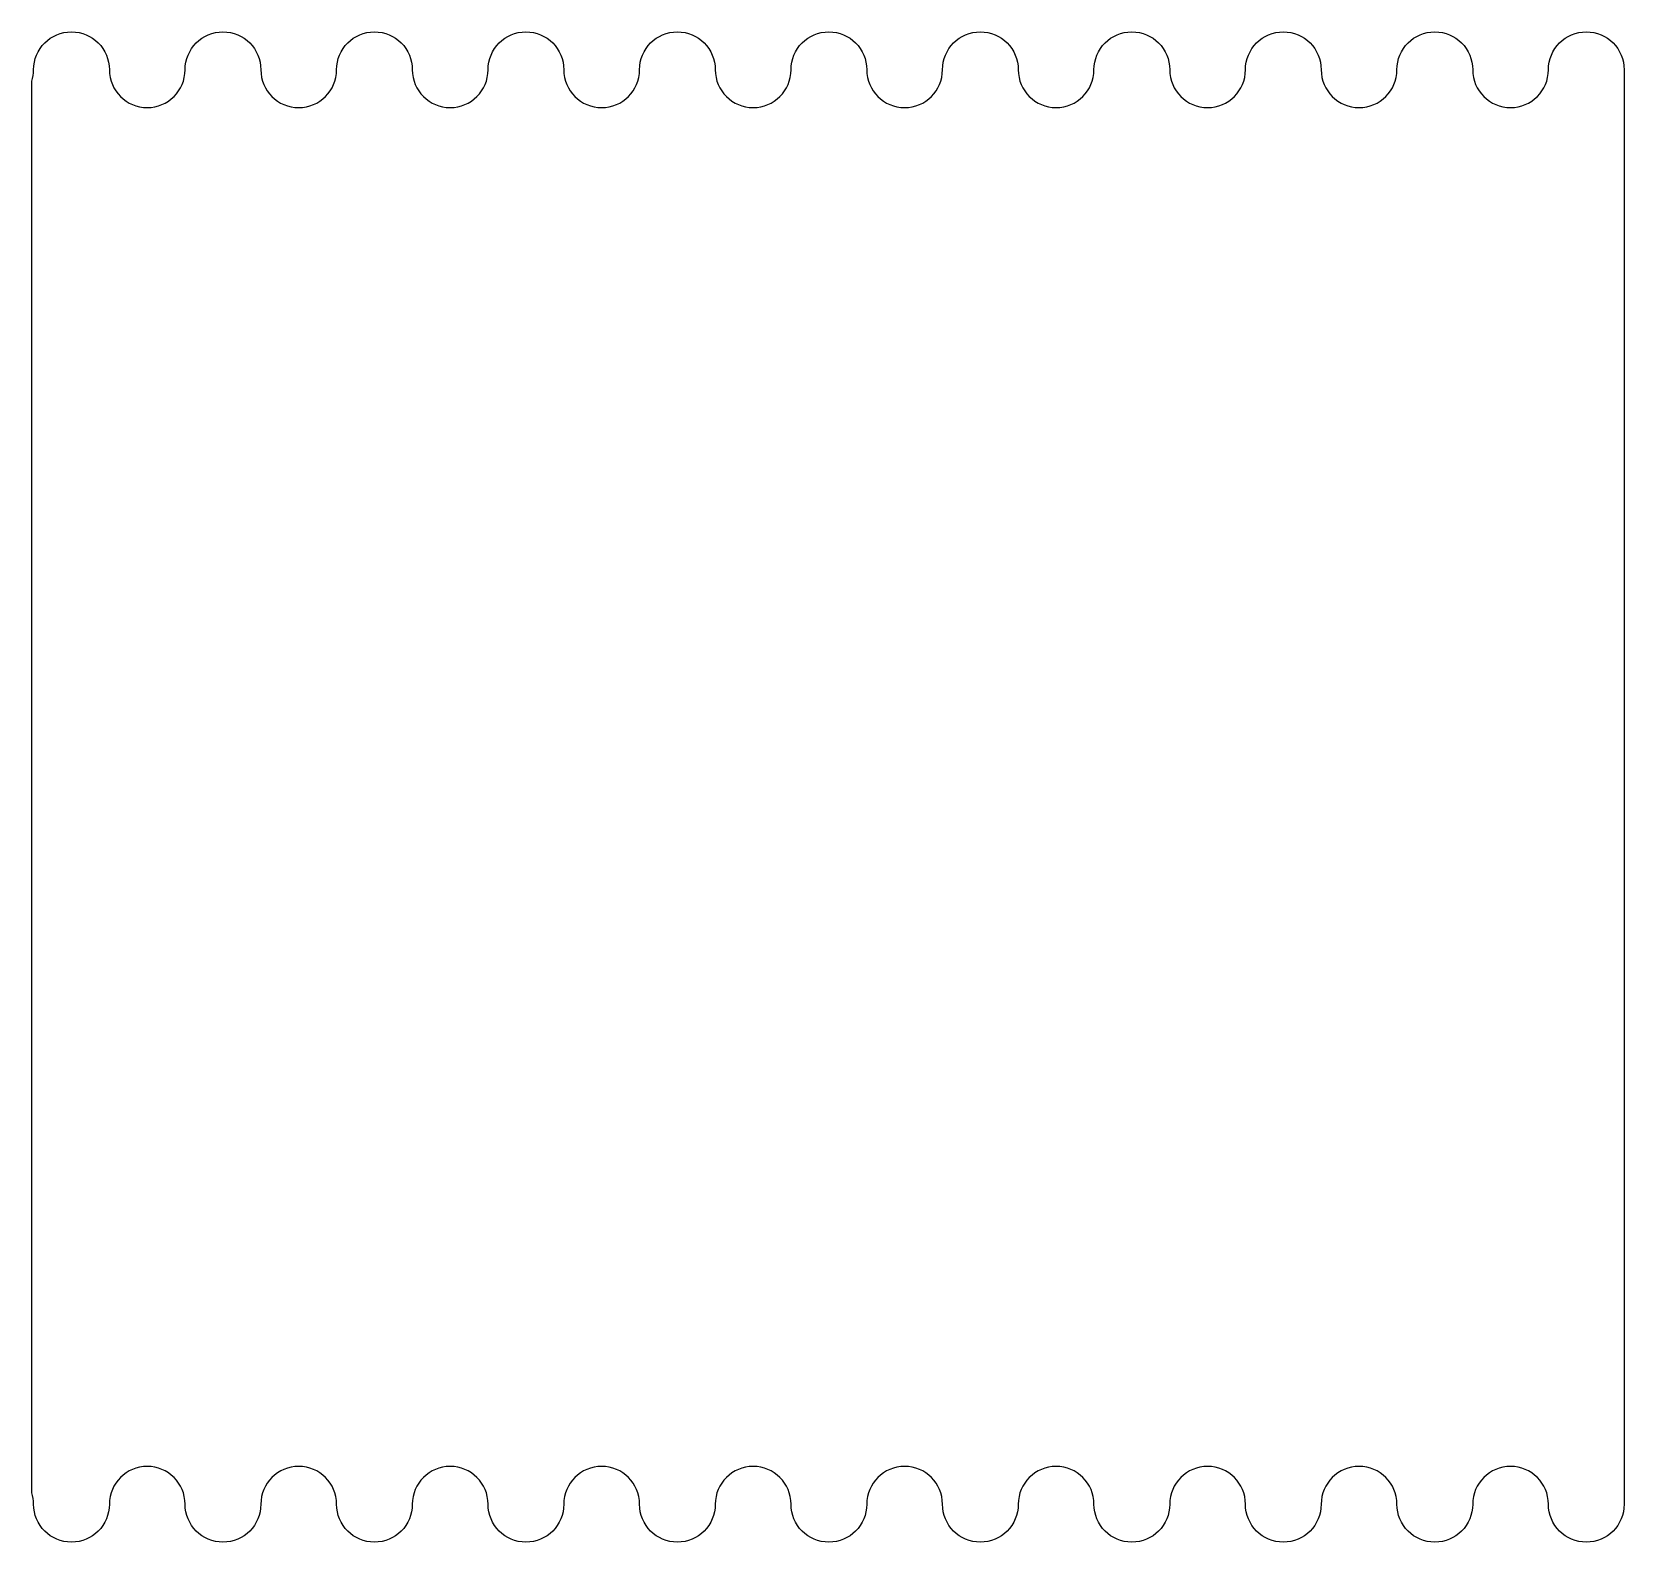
# Model space of a CAD drawing. Header units: centimetres. Extents: x -8.3 to 8.8, y -4.7 to 11.4.
import ezdxf

# ---------------------------------------------------------------- set-up
doc = ezdxf.new("R2010")
doc.units = ezdxf.units.CM
doc.header["$MEASUREMENT"] = 0
doc.layers.add('Camada 1', color=7, linetype='Continuous')

msp = doc.modelspace()

# ---------------------------------------------------------------- linework, layer by layer
at = {"layer": 'Camada 1'}
msp.add_open_spline([(8.76074, 3.33874), (8.76074, 3.33874), (8.76074, 11.00774), (8.76074, 11.00774), (8.76074, 11.00774), (8.76074, 11.23155), (8.57958, 11.41319), (8.35574, 11.41319), (8.35574, 11.41319), (8.1319, 11.41319), (7.95027, 11.23155), (7.95027, 11.00774), (7.95027, 11.00774), (7.95027, 10.7839), (7.76906, 10.6025), (7.54522, 10.6025), (7.54522, 10.6025), (7.32138, 10.6025), (7.13975, 10.7839), (7.13975, 11.00774), (7.13975, 11.00774), (7.13975, 11.00774), (7.13975, 11.00774), (7.13975, 11.00774), (7.13975, 11.00774), (7.13975, 11.23155), (6.95817, 11.41319), (6.73433, 11.41319), (6.73433, 11.41319), (6.51049, 11.41319), (6.32928, 11.23155), (6.32928, 11.00774), (6.32928, 11.00774), (6.32928, 10.7839), (6.1477, 10.6025), (5.92386, 10.6025), (5.92386, 10.6025), (5.70002, 10.6025), (5.51881, 10.7839), (5.51881, 11.00774), (5.51881, 11.00774), (5.51881, 11.00774), (5.51835, 11.00774), (5.51835, 11.00774), (5.51835, 11.00774), (5.51835, 11.23155), (5.33714, 11.41319), (5.11335, 11.41319), (5.11335, 11.41319), (4.88951, 11.41319), (4.70788, 11.23155), (4.70788, 11.00774), (4.70788, 11.00774), (4.70788, 10.7839), (4.52669, 10.6025), (4.30283, 10.6025), (4.30283, 10.6025), (4.07899, 10.6025), (3.89736, 10.7839), (3.89736, 11.00774), (3.89736, 11.00774), (3.89736, 11.00774), (3.89736, 11.00774), (3.89736, 11.00774), (3.89736, 11.00774), (3.89736, 11.23155), (3.71578, 11.41319), (3.49194, 11.41319), (3.49194, 11.41319), (3.2681, 11.41319), (3.08689, 11.23155), (3.08689, 11.00774), (3.08689, 11.00774), (3.08689, 10.7839), (2.90531, 10.6025), (2.68147, 10.6025), (2.68147, 10.6025), (2.45763, 10.6025), (2.27646, 10.7839), (2.27646, 11.00774), (2.27646, 11.00774), (2.27646, 11.23155), (2.09485, 11.41319), (1.87099, 11.41319), (1.87099, 11.41319), (1.64721, 11.41319), (1.46597, 11.23155), (1.46597, 11.00774), (1.46597, 11.00774), (1.46597, 10.7839), (1.28439, 10.6025), (1.06052, 10.6025), (1.06052, 10.6025), (0.83668, 10.6025), (0.6555, 10.7839), (0.6555, 11.00774), (0.6555, 11.00774), (0.6555, 11.00774), (0.65502, 11.00774), (0.65502, 11.00774), (0.65502, 11.00774), (0.65502, 11.23155), (0.47389, 11.41319), (0.25005, 11.41319), (0.25005, 11.41319), (0.02619, 11.41319), (-0.15542, 11.23155), (-0.15542, 11.00774), (-0.15542, 11.00774), (-0.15542, 10.7839), (-0.33661, 10.6025), (-0.56044, 10.6025), (-0.56044, 10.6025), (-0.78428, 10.6025), (-0.96591, 10.7839), (-0.96591, 11.00774), (-0.96591, 11.00774), (-0.96591, 11.00774), (-0.96591, 11.00774), (-0.96591, 11.00774), (-0.96591, 11.00774), (-0.96591, 11.23155), (-1.14755, 11.41319), (-1.37136, 11.41319), (-1.37136, 11.41319), (-1.5952, 11.41319), (-1.77638, 11.23155), (-1.77638, 11.00774), (-1.77638, 11.00774), (-1.77638, 10.7839), (-1.95799, 10.6025), (-2.18172, 10.6025), (-2.18172, 10.6025), (-2.40556, 10.6025), (-2.58696, 10.7839), (-2.58696, 11.00774), (-2.58696, 11.00774), (-2.58696, 11.00774), (-2.58719, 11.00774), (-2.58719, 11.00774), (-2.58719, 11.00774), (-2.58719, 11.23155), (-2.76859, 11.41319), (-2.99243, 11.41319), (-2.99243, 11.41319), (-3.21627, 11.41319), (-3.39767, 11.23155), (-3.39767, 11.00774), (-3.39767, 11.00774), (-3.39767, 10.7839), (-3.57907, 10.6025), (-3.80293, 10.6025), (-3.80293, 10.6025), (-4.02674, 10.6025), (-4.20817, 10.7839), (-4.20817, 11.00774), (-4.20817, 11.00774), (-4.20817, 11.23155), (-4.38954, 11.41319), (-4.61341, 11.41319), (-4.61341, 11.41319), (-4.83725, 11.41319), (-5.01865, 11.23155), (-5.01865, 11.00774), (-5.01865, 11.00774), (-5.01865, 10.7839), (-5.20005, 10.6025), (-5.42389, 10.6025), (-5.42389, 10.6025), (-5.64773, 10.6025), (-5.82913, 10.7839), (-5.82913, 11.00774), (-5.82913, 11.00774), (-5.82913, 11.00774), (-5.82934, 11.00774), (-5.82934, 11.00774), (-5.82934, 11.00774), (-5.82934, 11.23155), (-6.01074, 11.41319), (-6.23455, 11.41319), (-6.23455, 11.41319), (-6.45839, 11.41319), (-6.63981, 11.23155), (-6.63981, 11.00774), (-6.63981, 11.00774), (-6.63981, 10.7839), (-6.82121, 10.6025), (-7.04505, 10.6025), (-7.04505, 10.6025), (-7.26889, 10.6025), (-7.45029, 10.7839), (-7.45029, 11.00774), (-7.45029, 11.00774), (-7.45029, 11.00774), (-7.45049, 11.00774), (-7.45049, 11.00774), (-7.45049, 11.00774), (-7.45049, 11.23155), (-7.63189, 11.41319), (-7.85573, 11.41319), (-7.85573, 11.41319), (-8.07957, 11.41319), (-8.26097, 11.23155), (-8.26097, 11.00774), (-8.26097, 11.00774), (-8.26097, 10.96485), (-8.26758, 10.9235), (-8.27989, 10.8846), (-8.27989, 10.8846), (-8.27989, 10.8846), (-8.27989, 3.33347), (-8.27989, 3.33347), (-8.27989, 3.33347), (-8.27989, 3.33347), (-8.27989, -4.21766), (-8.27989, -4.21766), (-8.27989, -4.21766), (-8.26759, -4.25658), (-8.26097, -4.29791), (-8.26097, -4.3408), (-8.26097, -4.3408), (-8.26097, -4.56461), (-8.07957, -4.74625), (-7.85573, -4.74625), (-7.85573, -4.74625), (-7.63192, -4.74625), (-7.45049, -4.56461), (-7.45049, -4.3408), (-7.45049, -4.3408), (-7.45049, -4.3408), (-7.45028, -4.34079), (-7.45028, -4.34079), (-7.45028, -4.34079), (-7.45028, -4.11695), (-7.26888, -3.93555), (-7.04504, -3.93555), (-7.04504, -3.93555), (-6.8212, -3.93555), (-6.6398, -4.11695), (-6.6398, -4.34079), (-6.6398, -4.34079), (-6.6398, -4.5646), (-6.4584, -4.74624), (-6.23454, -4.74624), (-6.23454, -4.74624), (-6.01073, -4.74624), (-5.82933, -4.5646), (-5.82933, -4.34079), (-5.82933, -4.34079), (-5.82933, -4.34079), (-5.8291, -4.34079), (-5.8291, -4.34079), (-5.8291, -4.34079), (-5.8291, -4.11695), (-5.6477, -3.93555), (-5.42386, -3.93555), (-5.42386, -3.93555), (-5.20002, -3.93555), (-5.01862, -4.11695), (-5.01862, -4.34079), (-5.01862, -4.34079), (-5.01862, -4.5646), (-4.83722, -4.74624), (-4.61338, -4.74624), (-4.61338, -4.74624), (-4.38954, -4.74624), (-4.20814, -4.5646), (-4.20814, -4.34079), (-4.20814, -4.34079), (-4.20814, -4.11695), (-4.02674, -3.93555), (-3.8029, -3.93555), (-3.8029, -3.93555), (-3.57906, -3.93555), (-3.39764, -4.11695), (-3.39764, -4.34079), (-3.39764, -4.34079), (-3.39764, -4.5646), (-3.21627, -4.74624), (-2.9924, -4.74624), (-2.9924, -4.74624), (-2.76856, -4.74624), (-2.58716, -4.5646), (-2.58716, -4.34079), (-2.58716, -4.34079), (-2.58716, -4.34079), (-2.58698, -4.34079), (-2.58698, -4.34079), (-2.58698, -4.34079), (-2.58698, -4.11695), (-2.40558, -3.93555), (-2.18174, -3.93555), (-2.18174, -3.93555), (-1.95801, -3.93555), (-1.7764, -4.11695), (-1.7764, -4.34079), (-1.7764, -4.34079), (-1.7764, -4.5646), (-1.59521, -4.74624), (-1.37138, -4.74624), (-1.37138, -4.74624), (-1.14757, -4.74624), (-0.96593, -4.5646), (-0.96593, -4.34079), (-0.96593, -4.34079), (-0.96593, -4.34079), (-0.96593, -4.34079), (-0.96593, -4.34079), (-0.96593, -4.34079), (-0.96593, -4.11695), (-0.78432, -3.93555), (-0.56046, -3.93555), (-0.56046, -3.93555), (-0.33665, -3.93555), (-0.15544, -4.11695), (-0.15544, -4.34079), (-0.15544, -4.34079), (-0.15544, -4.5646), (0.02617, -4.74624), (0.25003, -4.74624), (0.25003, -4.74624), (0.47387, -4.74624), (0.655, -4.5646), (0.655, -4.34079), (0.655, -4.34079), (0.655, -4.34079), (0.65549, -4.34079), (0.65549, -4.34079), (0.65549, -4.34079), (0.65549, -4.11695), (0.83668, -3.93555), (1.06051, -3.93555), (1.06051, -3.93555), (1.28437, -3.93555), (1.46596, -4.11695), (1.46596, -4.34079), (1.46596, -4.34079), (1.46596, -4.5646), (1.6472, -4.74624), (1.87098, -4.74624), (1.87098, -4.74624), (2.09484, -4.74624), (2.27645, -4.5646), (2.27645, -4.34079), (2.27645, -4.34079), (2.27645, -4.11695), (2.45766, -3.93555), (2.6815, -3.93555), (2.6815, -3.93555), (2.90534, -3.93555), (3.08692, -4.11695), (3.08692, -4.34079), (3.08692, -4.34079), (3.08692, -4.5646), (3.26813, -4.74624), (3.49197, -4.74624), (3.49197, -4.74624), (3.71581, -4.74624), (3.89739, -4.5646), (3.89739, -4.34079), (3.89739, -4.34079), (3.89739, -4.34079), (3.89739, -4.34079), (3.89739, -4.34079), (3.89739, -4.34079), (3.89739, -4.11695), (4.07903, -3.93555), (4.30286, -3.93555), (4.30286, -3.93555), (4.52672, -3.93555), (4.70791, -4.11695), (4.70791, -4.34079), (4.70791, -4.34079), (4.70791, -4.5646), (4.88955, -4.74624), (5.11338, -4.74624), (5.11338, -4.74624), (5.33716, -4.74624), (5.51838, -4.5646), (5.51838, -4.34079), (5.51838, -4.34079), (5.51838, -4.34079), (5.51885, -4.34079), (5.51885, -4.34079), (5.51885, -4.34079), (5.51885, -4.11695), (5.70006, -3.93555), (5.9239, -3.93555), (5.9239, -3.93555), (6.14774, -3.93555), (6.32932, -4.11695), (6.32932, -4.34079), (6.32932, -4.34079), (6.32932, -4.5646), (6.51053, -4.74624), (6.73437, -4.74624), (6.73437, -4.74624), (6.95821, -4.74624), (7.13979, -4.5646), (7.13979, -4.34079), (7.13979, -4.34079), (7.13979, -4.34079), (7.13979, -4.34079), (7.13979, -4.34079), (7.13979, -4.34079), (7.13979, -4.11695), (7.32143, -3.93555), (7.54526, -3.93555), (7.54526, -3.93555), (7.76909, -3.93555), (7.95031, -4.11695), (7.95031, -4.34079), (7.95031, -4.34079), (7.95031, -4.5646), (8.13195, -4.74624), (8.35578, -4.74624), (8.35578, -4.74624), (8.57961, -4.74624), (8.76078, -4.5646), (8.76078, -4.34079), (8.76078, -4.34079), (8.76078, -4.34079), (8.76079, 3.32818), (8.76079, 3.32818), (8.76079, 3.32818), (8.76079, 3.32818), (8.76079, 3.33874), (8.76079, 3.33874), (8.76079, 3.33874), (8.76079, 3.33874), (8.76074, 3.33874), (8.76074, 3.33874)], degree=3, knots=[0, 0, 0, 0, 0.00917431, 0.00917431, 0.00917431, 0.00917431, 0.01834862, 0.01834862, 0.01834862, 0.01834862, 0.02752294, 0.02752294, 0.02752294, 0.02752294, 0.03669725, 0.03669725, 0.03669725, 0.03669725, 0.04587156, 0.04587156, 0.04587156, 0.04587156, 0.05504587, 0.05504587, 0.05504587, 0.05504587, 0.06422018, 0.06422018, 0.06422018, 0.06422018, 0.0733945, 0.0733945, 0.0733945, 0.0733945, 0.08256881, 0.08256881, 0.08256881, 0.08256881, 0.09174312, 0.09174312, 0.09174312, 0.09174312, 0.10091743, 0.10091743, 0.10091743, 0.10091743, 0.11009174, 0.11009174, 0.11009174, 0.11009174, 0.11926606, 0.11926606, 0.11926606, 0.11926606, 0.12844037, 0.12844037, 0.12844037, 0.12844037, 0.13761468, 0.13761468, 0.13761468, 0.13761468, 0.14678899, 0.14678899, 0.14678899, 0.14678899, 0.1559633, 0.1559633, 0.1559633, 0.1559633, 0.16513761, 0.16513761, 0.16513761, 0.16513761, 0.17431193, 0.17431193, 0.17431193, 0.17431193, 0.18348624, 0.18348624, 0.18348624, 0.18348624, 0.19266055, 0.19266055, 0.19266055, 0.19266055, 0.20183486, 0.20183486, 0.20183486, 0.20183486, 0.21100917, 0.21100917, 0.21100917, 0.21100917, 0.22018349, 0.22018349, 0.22018349, 0.22018349, 0.2293578, 0.2293578, 0.2293578, 0.2293578, 0.23853211, 0.23853211, 0.23853211, 0.23853211, 0.24770642, 0.24770642, 0.24770642, 0.24770642, 0.25688073, 0.25688073, 0.25688073, 0.25688073, 0.26605505, 0.26605505, 0.26605505, 0.26605505, 0.27522936, 0.27522936, 0.27522936, 0.27522936, 0.28440367, 0.28440367, 0.28440367, 0.28440367, 0.29357798, 0.29357798, 0.29357798, 0.29357798, 0.30275229, 0.30275229, 0.30275229, 0.30275229, 0.31192661, 0.31192661, 0.31192661, 0.31192661, 0.32110092, 0.32110092, 0.32110092, 0.32110092, 0.33027523, 0.33027523, 0.33027523, 0.33027523, 0.33944954, 0.33944954, 0.33944954, 0.33944954, 0.34862385, 0.34862385, 0.34862385, 0.34862385, 0.35779817, 0.35779817, 0.35779817, 0.35779817, 0.36697248, 0.36697248, 0.36697248, 0.36697248, 0.37614679, 0.37614679, 0.37614679, 0.37614679, 0.3853211, 0.3853211, 0.3853211, 0.3853211, 0.39449541, 0.39449541, 0.39449541, 0.39449541, 0.40366972, 0.40366972, 0.40366972, 0.40366972, 0.41284404, 0.41284404, 0.41284404, 0.41284404, 0.42201835, 0.42201835, 0.42201835, 0.42201835, 0.43119266, 0.43119266, 0.43119266, 0.43119266, 0.44036697, 0.44036697, 0.44036697, 0.44036697, 0.44954128, 0.44954128, 0.44954128, 0.44954128, 0.4587156, 0.4587156, 0.4587156, 0.4587156, 0.46788991, 0.46788991, 0.46788991, 0.46788991, 0.47706422, 0.47706422, 0.47706422, 0.47706422, 0.48623853, 0.48623853, 0.48623853, 0.48623853, 0.49541284, 0.49541284, 0.49541284, 0.49541284, 0.50458716, 0.50458716, 0.50458716, 0.50458716, 0.51376147, 0.51376147, 0.51376147, 0.51376147, 0.52293578, 0.52293578, 0.52293578, 0.52293578, 0.53211009, 0.53211009, 0.53211009, 0.53211009, 0.5412844, 0.5412844, 0.5412844, 0.5412844, 0.55045872, 0.55045872, 0.55045872, 0.55045872, 0.55963303, 0.55963303, 0.55963303, 0.55963303, 0.56880734, 0.56880734, 0.56880734, 0.56880734, 0.57798165, 0.57798165, 0.57798165, 0.57798165, 0.58715596, 0.58715596, 0.58715596, 0.58715596, 0.59633028, 0.59633028, 0.59633028, 0.59633028, 0.60550459, 0.60550459, 0.60550459, 0.60550459, 0.6146789, 0.6146789, 0.6146789, 0.6146789, 0.62385321, 0.62385321, 0.62385321, 0.62385321, 0.63302752, 0.63302752, 0.63302752, 0.63302752, 0.64220183, 0.64220183, 0.64220183, 0.64220183, 0.65137615, 0.65137615, 0.65137615, 0.65137615, 0.66055046, 0.66055046, 0.66055046, 0.66055046, 0.66972477, 0.66972477, 0.66972477, 0.66972477, 0.67889908, 0.67889908, 0.67889908, 0.67889908, 0.68807339, 0.68807339, 0.68807339, 0.68807339, 0.69724771, 0.69724771, 0.69724771, 0.69724771, 0.70642202, 0.70642202, 0.70642202, 0.70642202, 0.71559633, 0.71559633, 0.71559633, 0.71559633, 0.72477064, 0.72477064, 0.72477064, 0.72477064, 0.73394495, 0.73394495, 0.73394495, 0.73394495, 0.74311927, 0.74311927, 0.74311927, 0.74311927, 0.75229358, 0.75229358, 0.75229358, 0.75229358, 0.76146789, 0.76146789, 0.76146789, 0.76146789, 0.7706422, 0.7706422, 0.7706422, 0.7706422, 0.77981651, 0.77981651, 0.77981651, 0.77981651, 0.78899083, 0.78899083, 0.78899083, 0.78899083, 0.79816514, 0.79816514, 0.79816514, 0.79816514, 0.80733945, 0.80733945, 0.80733945, 0.80733945, 0.81651376, 0.81651376, 0.81651376, 0.81651376, 0.82568807, 0.82568807, 0.82568807, 0.82568807, 0.83486239, 0.83486239, 0.83486239, 0.83486239, 0.8440367, 0.8440367, 0.8440367, 0.8440367, 0.85321101, 0.85321101, 0.85321101, 0.85321101, 0.86238532, 0.86238532, 0.86238532, 0.86238532, 0.87155963, 0.87155963, 0.87155963, 0.87155963, 0.88073394, 0.88073394, 0.88073394, 0.88073394, 0.88990826, 0.88990826, 0.88990826, 0.88990826, 0.89908257, 0.89908257, 0.89908257, 0.89908257, 0.90825688, 0.90825688, 0.90825688, 0.90825688, 0.91743119, 0.91743119, 0.91743119, 0.91743119, 0.9266055, 0.9266055, 0.9266055, 0.9266055, 0.93577982, 0.93577982, 0.93577982, 0.93577982, 0.94495413, 0.94495413, 0.94495413, 0.94495413, 0.95412844, 0.95412844, 0.95412844, 0.95412844, 0.96330275, 0.96330275, 0.96330275, 0.96330275, 0.97247706, 0.97247706, 0.97247706, 0.97247706, 0.98165138, 0.98165138, 0.98165138, 0.98165138, 1, 1, 1, 1], dxfattribs=at)

doc.saveas('drawing.dxf')
